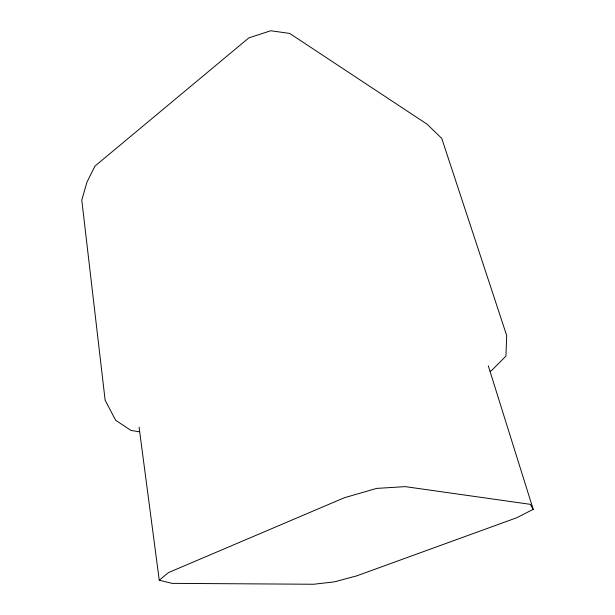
<?xml version="1.0" encoding="UTF-8"?>
<svg xmlns="http://www.w3.org/2000/svg" width="615" height="615" viewBox="0 0 615 615"><rect width="100%" height="100%" fill="white"/><g stroke="black" fill="none" stroke-linecap="round" stroke-linejoin="round"><path stroke-width="0.92" d="M159.262 580.222L168.449 572.603L344.423 497.712L376.664 488.402L405.239 486.634L530.345 504.338L533.213 509.351L516.662 517.776L356.677 575.878L334.414 581.859L313.65 584.25L172.077 583.366L159.262 580.222L139.075 427.102M490.078 371.306L491.7 370.445L505.937 356.108L506.699 335.559L441.755 138.406L427.094 124.215L289.711 33.433L270.738 30.75L248.814 37.907L94.971 166.088L86.923 182.255L81.787 200.098L105.142 400.273L115.658 420.268L130.964 430.438L139.459 431.791M488.287 365.802L533.213 509.351"/></g></svg>
